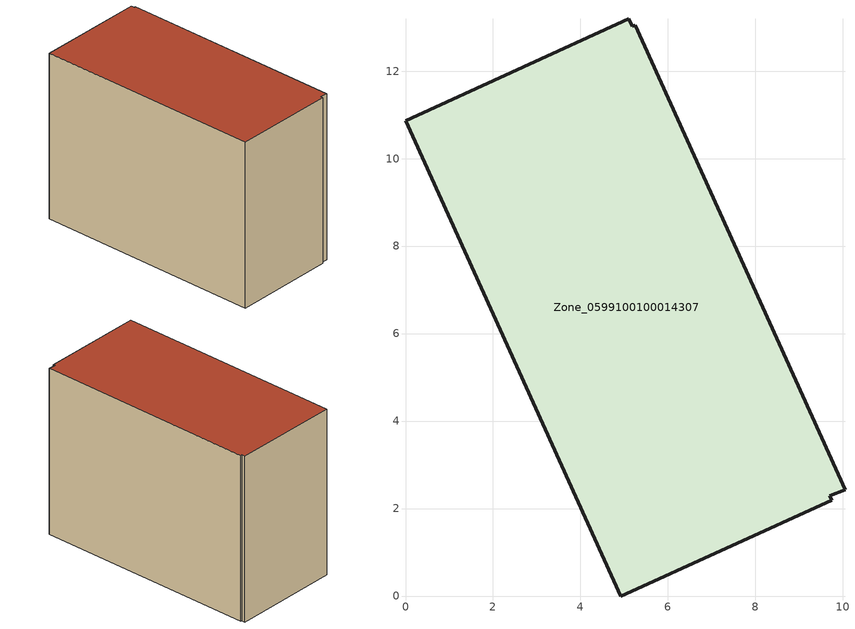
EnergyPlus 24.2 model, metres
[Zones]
Zone_0599100100014307
 floor ground (C_G): 5.18,13.02 5.25,13.05 10.05,2.44 9.7,2.29 9.74,2.19 4.92,0 0,10.87 5.11,13.19 z0
 wall outside (C_F): 4.92,0 9.74,2.19 9.7,2.29 10.05,2.44 5.25,13.05 5.18,13.02 5.11,13.19 0,10.87 4.92,0 z0:8.77
 roof outside (C_R): 5.25,13.05 5.18,13.02 5.11,13.19 0,10.87 4.92,0 9.74,2.19 9.7,2.29 10.05,2.44 z8.77
[BUILDING]
Pand.0599100100014307: North Axis=0; Terrain=City; Loads Convergence Tolerance Value=0.04; Temperature Convergence Tolerance Value=0.4; Solar Distribution=FullExterior; Maximum Number of Warmup Days=25; Minimum Number of Warmup Days=1
[Site:Location]
Rotterdam.The.Hague.AP_ZH_NLD Design_Conditions: Latitude=51.96; Longitude=4.45; Time Zone=1; Elevation=-4.5
[SITE:GROUNDTEMPERATURE:BUILDINGSURFACE]
18, 18, 18, 18, 18, 18, 18, 18, 18, 18, 18, 18
[MATERIAL] Thermal Absorptance=0.9; Solar Absorptance=0.7; Visible Absorptance=0.7
Name | Roughness | Thickness | Conductivity | Density | Specific Heat
G.TC.2015-2018 | MediumSmooth | 0.15 | 0.0428571 | 540 | 1210
F.TC.2015-2018 | Rough | 0.3 | 0.0666667 | 1920 | 840
R.TC.2015-2018 | MediumRough | 0.2 | 0.0333333 | 1500 | 1000
[CONSTRUCTION]
C_G: G.TC.2015-2018
C_F: F.TC.2015-2018
C_R: R.TC.2015-2018
[ZONE]
Zone_0599100100014307: Type=1; Multiplier=1; Ceiling Height=Autocalculate; Volume=Autocalculate; Floor Area=autocalculate; Part of Total Floor Area=Yes
[ZONEINFILTRATION:DESIGNFLOWRATE]
Infil_Zone_0599100100014307: Zone or ZoneList or Space or SpaceList=Zone_0599100100014307; Schedule=AlwaysOn; Design Flow Rate Calculation Method=Flow/Area; Flow Rate per Floor Area=0.0015; Constant Term Coefficient=1; Temperature Term Coefficient=0; Velocity Term Coefficient=0; Velocity Squared Term Coefficient=0
[HVACTEMPLATE:ZONE:IDEALLOADSAIRSYSTEM]
Zone_0599100100014307: Maximum Heating Supply Air Temperature=50; Minimum Cooling Supply Air Temperature=13; Maximum Heating Supply Air Humidity Ratio=0.0156; Minimum Cooling Supply Air Humidity Ratio=0.0077; Heating Limit=NoLimit; Cooling Limit=NoLimit; Dehumidification Control Type=ConstantSensibleHeatRatio; Cooling Sensible Heat Ratio=0.7; Dehumidification Setpoint=60; Humidification Control Type=None; Humidification Setpoint=30; Outdoor Air Method=None; Outdoor Air Flow Rate per Person=0.00944; Outdoor Air Flow Rate per Zone Floor Area=0; Outdoor Air Flow Rate per Zone=0; Demand Controlled Ventilation Type=None; Outdoor Air Economizer Type=NoEconomizer; Heat Recovery Type=None; Sensible Heat Recovery Effectiveness=0.7; Latent Heat Recovery Effectiveness=0.65
[ZONECONTROL:THERMOSTAT]
ThermostatControl_Zone_0599100100014307: Zone or ZoneList=Zone_0599100100014307; Control Type Schedule=DualSetpointControlType; Control 1=Thermostat_Zone_0599100100014307; Temperature Difference Between Cutout And Setpoint=0
[THERMOSTATSETPOINT:DUALSETPOINT]
Thermostat_Zone_0599100100014307: Heating Setpoint Temperature Schedule=HeatingSetpoint_Zone_0599100100014307; Cooling Setpoint Temperature Schedule=CoolingSetpoint_Zone_0599100100014307
[SCHEDULE:COMPACT]
HeatingSetpoint_Zone_0599100100014307: Through: 12/31, For: AllDays, Until: 24:00, 21
CoolingSetpoint_Zone_0599100100014307: Through: 12/31, For: AllDays, Until: 24:00, 24
DualSetpointControlType: Through: 12/31, For: AllDays, Until: 24:00, 4
AlwaysOn: Through: 12/31, For: AllDays, Until: 24:00, 1
